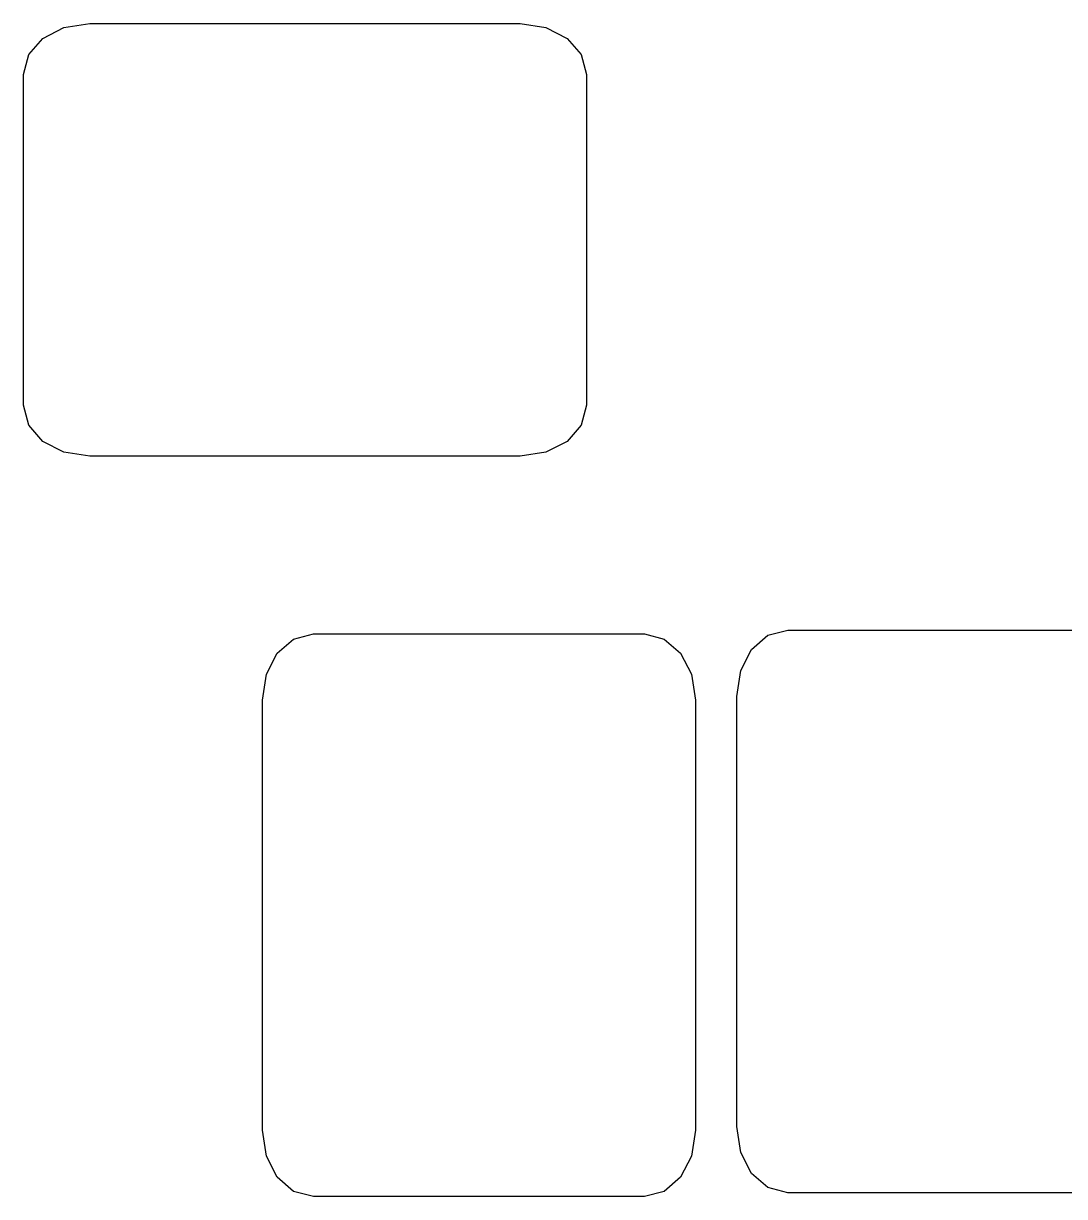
# Model space of a CAD drawing. Extents: x -16 to 63, y -3 to 108.
# Drawn here: x -15.55 to 18.37, y 55.43 to 93.68 of the extents above; entities that cross this region are included whole.
import ezdxf

# ---------------------------------------------------------------- set-up
doc = ezdxf.new("R2010")
doc.units = 0

msp = doc.modelspace()

# ---------------------------------------------------------------- linework, layer by layer
at = {"layer": 'Layer 1'}
for p, q in [((-14.921353, 93.193692), (-14.234634, 93.549269)), ((-14.234634, 93.549269), (-13.39192, 93.6795)), ((-13.39192, 93.6795), (0.630524, 93.6795)), ((0.630524, 93.6795), (1.473237, 93.54927)), ((1.473237, 93.54927), (2.159956, 93.193694)), ((-15.383601, 92.665445), (-14.921353, 93.193692)), ((2.159956, 93.193694), (2.622204, 92.665446)), ((-15.5529, 92.0172), (-15.383601, 92.665445)), ((2.622204, 92.665446), (2.791504, 92.0172)), ((-15.55288, 81.23069), (-15.5529, 92.0172)), ((2.791504, 92.0172), (2.79151, 92.0172)), ((2.79151, 92.0172), (2.79151, 81.2307)), ((-15.38358, 80.58245), (-15.55288, 81.23069)), ((2.79151, 81.2307), (2.62221, 80.582458)), ((-14.921333, 80.054205), (-15.38358, 80.58245)), ((2.62221, 80.582458), (2.159963, 80.054214)), ((-14.234613, 79.69863), (-14.921333, 80.054205)), ((2.159963, 80.054214), (1.473244, 79.69864)), ((-13.3919, 79.5684), (-14.234613, 79.69863)), ((0.63053, 79.56841), (-13.3919, 79.5684)), ((1.473244, 79.69864), (0.63053, 79.56841)), ((8.704674, 73.73128), (9.35292, 73.90058)), ((9.35292, 73.9006), (20.1394, 73.9006)), ((9.35292, 73.90058), (9.35292, 73.9006)), ((-7.282124, 73.147032), (-6.753876, 73.60928)), ((-6.753876, 73.60928), (-6.10563, 73.77858)), ((-6.10563, 73.77858), (-6.10563, 73.7785)), ((-6.10563, 73.7785), (4.68088, 73.7785)), ((4.68088, 73.7785), (5.329122, 73.6092)), ((5.329122, 73.6092), (5.857366, 73.146953)), ((8.176426, 73.269032), (8.704674, 73.73128)), ((-7.6377, 72.460313), (-7.282124, 73.147032)), ((5.857366, 73.146953), (6.21294, 72.460234)), ((7.82085, 72.582313), (8.176426, 73.269032)), ((-7.76793, 71.6176), (-7.6377, 72.460313)), ((6.21294, 72.460234), (6.34317, 71.61752)), ((7.69062, 71.7396), (7.82085, 72.582313)), ((-7.76793, 57.59508), (-7.76793, 71.6176)), ((6.34317, 71.61752), (6.34317, 57.5951)), ((7.69062, 57.71708), (7.69062, 71.7396)), ((-7.637699, 56.752366), (-7.76793, 57.59508)), ((6.34317, 57.5951), (6.21294, 56.752387)), ((7.820851, 56.874366), (7.69062, 57.71708)), ((-7.282122, 56.065647), (-7.637699, 56.752366)), ((6.21294, 56.752387), (5.857365, 56.065668)), ((8.176428, 56.187647), (7.820851, 56.874366)), ((-6.753875, 55.603399), (-7.282122, 56.065647)), ((5.857365, 56.065668), (5.32912, 55.60342)), ((8.704675, 55.725399), (8.176428, 56.187647)), ((-6.10563, 55.4341), (-6.753875, 55.603399)), ((5.32912, 55.60342), (4.68088, 55.43412)), ((9.35292, 55.5561), (8.704675, 55.725399)), ((20.13941, 55.55612), (9.35292, 55.5561)), ((4.68088, 55.43412), (-6.10563, 55.4341))]:
    msp.add_line(p, q, dxfattribs=at)

doc.saveas('drawing.dxf')
